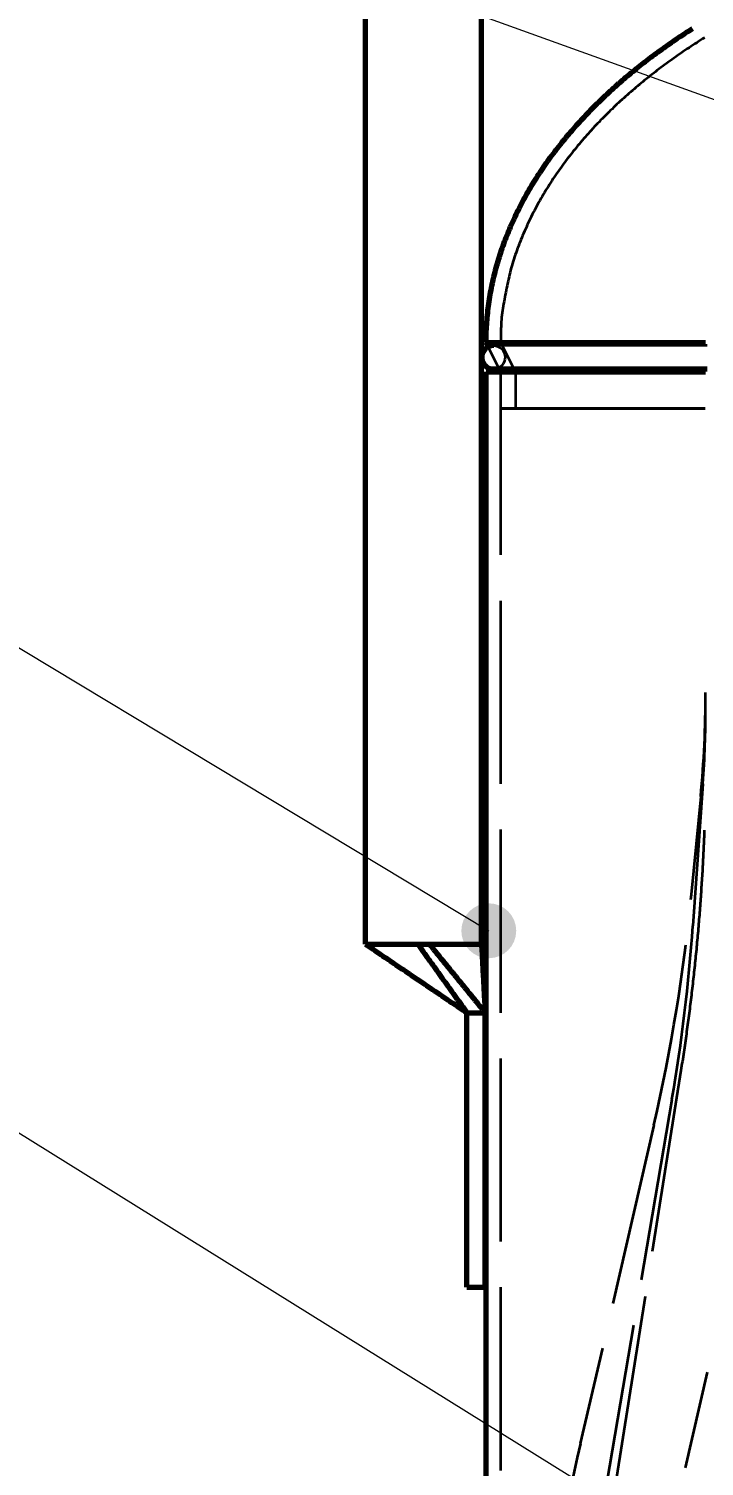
# Model space of a CAD drawing. Header units: millimetres. Extents: x 0 to 2382, y 0 to 420.
# Drawn here: x 137 to 151.77, y 267.09 to 298.5 of the extents above; entities that cross this region are included whole.
import ezdxf

# ---------------------------------------------------------------- set-up
doc = ezdxf.new("R2010")
doc.units = ezdxf.units.MM
doc.linetypes.add('IRAM-E-TRAZOS', pattern=[5, 4, -1])
for name, color, linetype, lineweight in [('01-VISIBLE', 7, 'CONTINUOUS', 70), ('02-OCULTA', 4, 'IRAM-E-TRAZOS', 35), ('04-COTA', 3, 'CONTINUOUS', 18), ('08-FINA', 5, 'CONTINUOUS', 18)]:
    doc.layers.add(name, color=color, linetype=linetype, lineweight=lineweight)
doc.styles.add('ISO3098', font='isocpeur.ttf')
doc.dimstyles.new('FLAMA-IRAM', dxfattribs={"dimtxt": 3.5, "dimasz": 3.5, "dimexe": 2, "dimexo": 1.5, "dimgap": 1, "dimtad": 1, "dimdec": 1, "dimtxsty": 'ISO3098', "dimblk": 'IRAM_FLECHA', "dimblk1": 'IRAM_FLECHA', "dimblk2": 'IRAM_FLECHA', "dimcen": 2.5, "dimclrd": 256, "dimclre": 256, "dimclrt": 256, "dimazin": 3, "dimtfac": 1, "dimtmove": 0, "dimatfit": 3, "dimlwd": 18, "dimlwe": 18})

# ---------------------------------------------------------------- blocks, each defined once
blk = doc.blocks.new('IRAM_FLECHA')
blk.add_solid([(0, 0), (-1, 0.125), (-1, -0.125)])

msp = doc.modelspace()

# ---------------------------------------------------------------- hatches: boundary and pattern name
at = {"layer": '08-FINA'}
h = msp.add_hatch(color=7, dxfattribs=at)
h.dxf.hatch_style = 1
edge = h.paths.add_edge_path()
edge.add_arc((147.059, 278.79), 0.6, 0, 360)

# ---------------------------------------------------------------- linework, layer by layer
at = {"layer": '01-VISIBLE'}
for p, q in [((144.36, 278.5), (144.36, 309.962)), ((146.9, 278.5), (146.9, 309.962)), ((147.046, 291.549), (147, 291.64)), ((147, 264.34), (147, 291)), ((147.32, 291), (147.288, 291.064)), ((146.58, 277), (146.98, 277)), ((146.58, 271), (146.58, 277)), ((146.98, 271), (146.98, 277)), ((146.58, 271), (146.98, 271))]:
    msp.add_line(p, q, dxfattribs=at)
for points in [[(147, 291.64), (147, 291.69), (147.001, 291.74), (147.002, 291.79), (147.003, 291.84), (147.005, 291.891), (147.007, 291.941), (147.01, 291.991), (147.013, 292.041), (147.016, 292.091), (147.02, 292.141), (147.025, 292.191), (147.03, 292.241), (147.035, 292.29), (147.04, 292.34), (147.046, 292.39), (147.053, 292.44), (147.059, 292.489), (147.067, 292.539), (147.074, 292.588), (147.082, 292.638), (147.091, 292.687), (147.099, 292.737), (147.109, 292.786), (147.118, 292.835), (147.128, 292.884), (147.138, 292.933), (147.149, 292.982), (147.16, 293.031), (147.172, 293.08), (147.184, 293.129), (147.196, 293.177), (147.208, 293.226), (147.221, 293.274), (147.235, 293.323), (147.249, 293.371), (147.263, 293.419), (147.277, 293.467), (147.292, 293.515), (147.307, 293.562), (147.323, 293.61), (147.339, 293.658), (147.355, 293.705), (147.372, 293.752), (147.389, 293.799), (147.406, 293.847), (147.423, 293.893), (147.441, 293.94), (147.46, 293.987), (147.479, 294.033), (147.498, 294.08), (147.517, 294.126), (147.537, 294.172), (147.557, 294.218), (147.577, 294.264), (147.597, 294.31), (147.618, 294.355), (147.64, 294.4), (147.661, 294.446), (147.683, 294.491), (147.705, 294.536), (147.728, 294.581), (147.751, 294.625), (147.774, 294.67), (147.797, 294.714), (147.821, 294.758), (147.845, 294.802), (147.869, 294.846), (147.894, 294.89), (147.919, 294.933), (147.944, 294.977), (147.969, 295.02), (147.995, 295.063), (148.021, 295.106), (148.047, 295.148), (148.074, 295.191), (148.1, 295.233), (148.127, 295.276), (148.155, 295.318), (148.182, 295.359), (148.21, 295.401), (148.238, 295.443), (148.266, 295.484), (148.295, 295.525), (148.324, 295.566), (148.353, 295.607), (148.382, 295.648), (148.411, 295.689), (148.441, 295.729), (148.471, 295.769), (148.501, 295.809), (148.531, 295.849), (148.562, 295.889), (148.593, 295.928), (148.624, 295.968), (148.655, 296.007), (148.686, 296.046), (148.718, 296.085), (148.75, 296.124), (148.782, 296.162), (148.814, 296.2), (148.847, 296.239), (148.879, 296.277), (148.912, 296.314), (148.945, 296.352), (148.979, 296.39), (149.012, 296.427), (149.046, 296.464), (149.08, 296.501), (149.114, 296.538), (149.148, 296.574), (149.182, 296.611), (149.217, 296.647), (149.252, 296.683), (149.286, 296.719), (149.321, 296.755), (149.357, 296.791), (149.392, 296.826), (149.428, 296.862), (149.464, 296.897), (149.499, 296.932), (149.536, 296.966), (149.572, 297.001), (149.608, 297.036), (149.645, 297.07), (149.681, 297.104), (149.718, 297.138), (149.755, 297.172), (149.792, 297.205), (149.83, 297.239), (149.867, 297.272), (149.905, 297.305), (149.943, 297.338), (149.98, 297.371), (150.018, 297.404), (150.057, 297.436), (150.095, 297.469), (150.133, 297.501), (150.172, 297.533), (150.211, 297.565), (150.249, 297.596), (150.288, 297.628), (150.327, 297.659), (150.367, 297.691), (150.406, 297.722), (150.445, 297.753), (150.485, 297.783), (150.525, 297.814), (150.565, 297.844), (150.604, 297.875), (150.645, 297.905), (150.685, 297.935), (150.725, 297.964), (150.765, 297.994), (150.806, 298.024), (150.847, 298.053), (150.887, 298.082), (150.928, 298.111), (150.969, 298.14), (151.01, 298.169), (151.051, 298.198), (151.093, 298.226), (151.134, 298.254), (151.175, 298.282), (151.217, 298.31), (151.259, 298.338), (151.3, 298.366), (151.342, 298.393), (151.384, 298.421), (151.426, 298.448), (151.469, 298.475), (151.511, 298.502)], [(147.16, 291.576), (147.11, 291.571), (147.062, 291.557), (147.018, 291.533), (146.979, 291.501), (146.947, 291.462), (146.923, 291.418), (146.909, 291.37), (146.904, 291.32)], [(147, 291.64), (147.08, 291.64), (147.16, 291.64), (147.24, 291.64), (147.32, 291.64), (147.4, 291.64), (147.48, 291.64), (147.56, 291.64), (147.64, 291.64), (147.72, 291.64), (147.8, 291.64), (147.88, 291.64), (147.96, 291.64), (148.04, 291.64), (148.12, 291.64), (148.2, 291.64), (148.28, 291.64), (148.36, 291.64), (148.44, 291.64), (148.52, 291.64), (148.6, 291.64), (148.68, 291.64), (148.76, 291.64), (148.84, 291.64), (148.92, 291.64), (149, 291.64), (149.08, 291.64), (149.16, 291.64), (149.24, 291.64), (149.32, 291.64), (149.4, 291.64), (149.48, 291.64), (149.56, 291.64), (149.64, 291.64), (149.72, 291.64), (149.8, 291.64), (149.88, 291.64), (149.96, 291.64), (150.04, 291.64), (150.12, 291.64), (150.2, 291.64), (150.28, 291.64), (150.36, 291.64), (150.44, 291.64), (150.52, 291.64), (150.6, 291.64), (150.68, 291.64), (150.76, 291.64), (150.84, 291.64), (150.92, 291.64), (151, 291.64), (151.08, 291.64), (151.16, 291.64), (151.24, 291.64), (151.32, 291.64), (151.4, 291.64), (151.48, 291.64), (151.56, 291.64), (151.64, 291.64), (151.72, 291.64), (151.8, 291.64)], [(146.904, 291.32), (146.909, 291.27), (146.923, 291.222), (146.947, 291.178), (146.979, 291.139), (147.018, 291.107), (147.062, 291.083), (147.11, 291.069), (147.16, 291.064)], [(147, 291), (147.08, 291), (147.16, 291), (147.24, 291), (147.32, 291), (147.4, 291), (147.48, 291), (147.56, 291), (147.64, 291), (147.72, 291), (147.8, 291), (147.88, 291), (147.96, 291), (148.04, 291), (148.12, 291), (148.2, 291), (148.28, 291), (148.36, 291), (148.44, 291), (148.52, 291), (148.6, 291), (148.68, 291), (148.76, 291), (148.84, 291), (148.92, 291), (149, 291), (149.08, 291), (149.16, 291), (149.24, 291), (149.32, 291), (149.4, 291), (149.48, 291), (149.56, 291), (149.64, 291), (149.72, 291), (149.8, 291), (149.88, 291), (149.96, 291), (150.04, 291), (150.12, 291), (150.2, 291), (150.28, 291), (150.36, 291), (150.44, 291), (150.52, 291), (150.6, 291), (150.68, 291), (150.76, 291), (150.84, 291), (150.92, 291), (151, 291), (151.08, 291), (151.16, 291), (151.24, 291), (151.32, 291), (151.4, 291), (151.48, 291), (151.56, 291), (151.64, 291), (151.72, 291), (151.8, 291)], [(147.16, 291.064), (147.239, 291.064), (147.318, 291.064), (147.398, 291.064), (147.477, 291.064), (147.556, 291.064), (147.635, 291.064), (147.714, 291.064), (147.794, 291.064), (147.873, 291.064), (147.952, 291.064), (148.031, 291.064), (148.11, 291.064), (148.19, 291.064), (148.269, 291.064), (148.348, 291.064), (148.427, 291.064), (148.506, 291.064), (148.586, 291.064), (148.665, 291.064), (148.744, 291.064), (148.823, 291.064), (148.902, 291.064), (148.982, 291.064), (149.061, 291.064), (149.14, 291.064), (149.219, 291.064), (149.298, 291.064), (149.378, 291.064), (149.457, 291.064), (149.536, 291.064), (149.615, 291.064), (149.694, 291.064), (149.774, 291.064), (149.853, 291.064), (149.932, 291.064), (150.011, 291.064), (150.09, 291.064), (150.17, 291.064), (150.249, 291.064), (150.328, 291.064), (150.407, 291.064), (150.486, 291.064), (150.566, 291.064), (150.645, 291.064), (150.724, 291.064), (150.803, 291.064), (150.882, 291.064), (150.962, 291.064), (151.041, 291.064), (151.12, 291.064), (151.199, 291.064), (151.278, 291.064), (151.358, 291.064), (151.437, 291.064), (151.516, 291.064), (151.595, 291.064), (151.674, 291.064), (151.754, 291.064), (151.833, 291.064)], [(144.36, 278.5), (144.412, 278.5), (144.464, 278.5), (144.516, 278.5), (144.568, 278.5), (144.62, 278.5), (144.672, 278.5), (144.724, 278.5), (144.776, 278.5), (144.828, 278.5), (144.88, 278.5), (144.932, 278.5), (144.984, 278.5), (145.036, 278.5), (145.088, 278.5), (145.14, 278.5), (145.192, 278.5), (145.244, 278.5), (145.296, 278.5), (145.348, 278.5), (145.4, 278.5), (145.452, 278.5), (145.504, 278.5)], [(144.36, 278.5), (144.402, 278.472), (144.444, 278.443), (144.486, 278.415), (144.528, 278.387), (144.569, 278.358), (144.611, 278.33), (144.653, 278.302), (144.695, 278.274), (144.737, 278.245), (144.779, 278.217), (144.821, 278.189), (144.863, 278.16), (144.905, 278.132), (144.946, 278.104), (144.988, 278.075), (145.03, 278.047), (145.072, 278.019), (145.114, 277.991), (145.156, 277.962), (145.198, 277.934), (145.24, 277.906), (145.282, 277.877), (145.323, 277.849), (145.365, 277.821), (145.407, 277.792), (145.449, 277.764), (145.491, 277.736), (145.533, 277.708), (145.575, 277.679), (145.617, 277.651), (145.658, 277.623), (145.7, 277.594), (145.742, 277.566), (145.784, 277.538), (145.826, 277.509), (145.868, 277.481), (145.91, 277.453), (145.952, 277.425), (145.994, 277.396), (146.035, 277.368), (146.077, 277.34), (146.119, 277.311), (146.161, 277.283), (146.203, 277.255), (146.245, 277.226), (146.287, 277.198), (146.329, 277.17), (146.371, 277.142), (146.412, 277.113), (146.454, 277.085), (146.496, 277.057), (146.538, 277.028), (146.58, 277)], [(145.504, 278.5), (145.546, 278.5), (145.588, 278.5), (145.63, 278.5), (145.672, 278.5), (145.714, 278.5), (145.756, 278.5)], [(145.504, 278.5), (145.534, 278.458), (145.563, 278.417), (145.593, 278.375), (145.623, 278.333), (145.653, 278.292), (145.683, 278.25), (145.713, 278.208), (145.743, 278.167), (145.773, 278.125), (145.803, 278.083), (145.833, 278.042), (145.862, 278), (145.892, 277.958), (145.922, 277.917), (145.952, 277.875), (145.982, 277.833), (146.012, 277.792), (146.042, 277.75), (146.072, 277.708), (146.102, 277.667), (146.132, 277.625), (146.161, 277.583), (146.191, 277.542), (146.221, 277.5), (146.251, 277.458), (146.281, 277.417), (146.311, 277.375), (146.341, 277.333), (146.371, 277.292), (146.401, 277.25), (146.431, 277.208), (146.46, 277.167), (146.49, 277.125), (146.52, 277.083), (146.55, 277.042), (146.58, 277)], [(145.756, 278.5), (145.808, 278.5), (145.86, 278.5), (145.912, 278.5), (145.964, 278.5), (146.016, 278.5), (146.068, 278.5), (146.12, 278.5), (146.172, 278.5), (146.224, 278.5), (146.276, 278.5), (146.328, 278.5), (146.38, 278.5), (146.432, 278.5), (146.484, 278.5), (146.536, 278.5), (146.588, 278.5), (146.64, 278.5), (146.692, 278.5), (146.744, 278.5), (146.796, 278.5), (146.848, 278.5), (146.9, 278.5)], [(145.756, 278.5), (145.789, 278.461), (145.821, 278.421), (145.853, 278.382), (145.885, 278.342), (145.917, 278.303), (145.95, 278.263), (145.982, 278.224), (146.014, 278.184), (146.046, 278.145), (146.078, 278.105), (146.111, 278.066), (146.143, 278.026), (146.175, 277.987), (146.207, 277.947), (146.239, 277.908), (146.272, 277.868), (146.304, 277.829), (146.336, 277.789), (146.368, 277.75), (146.4, 277.711), (146.433, 277.671), (146.465, 277.632), (146.497, 277.592), (146.529, 277.553), (146.561, 277.513), (146.594, 277.474), (146.626, 277.434), (146.658, 277.395), (146.69, 277.355), (146.722, 277.316), (146.755, 277.276), (146.787, 277.237), (146.819, 277.197), (146.851, 277.158), (146.883, 277.118), (146.916, 277.079), (146.948, 277.039), (146.98, 277)], [(146.9, 278.5), (146.903, 278.45), (146.905, 278.4), (146.908, 278.35), (146.911, 278.3), (146.913, 278.25), (146.916, 278.2), (146.919, 278.15), (146.921, 278.1), (146.924, 278.05), (146.927, 278), (146.929, 277.95), (146.932, 277.9), (146.935, 277.85), (146.937, 277.8), (146.94, 277.75), (146.943, 277.7), (146.945, 277.65), (146.948, 277.6), (146.951, 277.55), (146.953, 277.5), (146.956, 277.45), (146.959, 277.4), (146.961, 277.35), (146.964, 277.3), (146.967, 277.25), (146.969, 277.2), (146.972, 277.15), (146.975, 277.1), (146.977, 277.05), (146.98, 277)]]:
    msp.add_lwpolyline(points, dxfattribs=at)
at = {"layer": '02-OCULTA'}
for p, q in [((147.288, 291.064), (147.046, 291.549)), ((147.64, 291), (147.32, 291.64)), ((147.32, 227), (147.32, 291)), ((147.32, 290.2), (147.32, 291)), ((147.64, 291), (147.64, 290.2)), ((151.692, 281.724), (151.487, 279.586)), ((151.741, 282.002), (151.521, 278.899)), ((151.741, 282.002), (151.521, 278.899)), ((146.98, 277), (146.58, 277)), ((146.58, 271), (146.58, 277)), ((146.98, 271), (146.98, 277)), ((151.26, 275.737), (146.97, 248.652)), ((151.064, 275.104), (149.696, 267.091)), ((151.064, 275.104), (149.696, 267.091)), ((150.668, 274.546), (149.06, 267.587)), ((152.957, 274.017), (151.35, 267.059)), ((146.58, 271), (146.98, 271))]:
    msp.add_line(p, q, dxfattribs=at)
for points in [[(151.774, 298.3), (151.731, 298.274), (151.689, 298.247), (151.647, 298.22), (151.605, 298.193), (151.562, 298.166), (151.52, 298.138), (151.479, 298.111), (151.437, 298.083), (151.395, 298.055), (151.354, 298.028), (151.312, 297.999), (151.271, 297.971), (151.229, 297.943), (151.188, 297.914), (151.147, 297.885), (151.106, 297.856), (151.065, 297.827), (151.025, 297.798), (150.984, 297.769), (150.944, 297.739), (150.903, 297.71), (150.863, 297.68), (150.823, 297.65), (150.783, 297.62), (150.743, 297.589), (150.703, 297.559), (150.664, 297.528), (150.624, 297.497), (150.585, 297.466), (150.545, 297.435), (150.506, 297.404), (150.467, 297.373), (150.428, 297.341), (150.39, 297.309), (150.351, 297.277), (150.312, 297.245), (150.274, 297.213), (150.236, 297.181), (150.198, 297.148), (150.16, 297.115), (150.122, 297.082), (150.084, 297.049), (150.047, 297.016), (150.01, 296.983), (149.972, 296.949), (149.935, 296.915), (149.898, 296.881), (149.862, 296.847), (149.825, 296.813), (149.789, 296.778), (149.753, 296.744), (149.716, 296.709), (149.681, 296.674), (149.645, 296.639), (149.609, 296.604), (149.574, 296.568), (149.539, 296.532), (149.504, 296.497), (149.469, 296.46), (149.434, 296.424), (149.4, 296.388), (149.366, 296.351), (149.331, 296.315), (149.298, 296.278), (149.264, 296.241), (149.23, 296.203), (149.197, 296.166), (149.164, 296.128), (149.131, 296.091), (149.098, 296.053), (149.066, 296.014), (149.033, 295.976), (149.001, 295.938), (148.969, 295.899), (148.938, 295.86), (148.906, 295.821), (148.875, 295.782), (148.844, 295.743), (148.813, 295.703), (148.783, 295.663), (148.752, 295.623), (148.722, 295.583), (148.692, 295.543), (148.663, 295.503), (148.633, 295.462), (148.604, 295.421), (148.575, 295.38), (148.547, 295.339), (148.518, 295.298), (148.49, 295.257), (148.462, 295.215), (148.435, 295.173), (148.407, 295.131), (148.38, 295.089), (148.354, 295.047), (148.327, 295.004), (148.301, 294.961), (148.275, 294.919), (148.249, 294.875), (148.224, 294.832), (148.199, 294.789), (148.174, 294.745), (148.149, 294.702), (148.125, 294.658), (148.101, 294.614), (148.078, 294.569), (148.055, 294.525), (148.032, 294.48), (148.009, 294.436), (147.987, 294.391), (147.965, 294.346), (147.943, 294.301), (147.922, 294.255), (147.901, 294.21), (147.88, 294.164), (147.859, 294.119), (147.839, 294.073), (147.819, 294.027), (147.799, 293.981), (147.78, 293.934), (147.761, 293.888), (147.742, 293.842), (147.724, 293.795), (147.706, 293.748), (147.689, 293.701), (147.672, 293.654), (147.655, 293.607), (147.638, 293.559), (147.623, 293.512), (147.607, 293.464), (147.592, 293.416), (147.578, 293.368), (147.564, 293.32), (147.55, 293.272), (147.537, 293.224), (147.525, 293.175), (147.513, 293.127), (147.501, 293.078), (147.49, 293.029), (147.479, 292.98), (147.468, 292.931), (147.458, 292.882), (147.447, 292.833), (147.438, 292.784), (147.428, 292.735), (147.419, 292.685), (147.41, 292.636), (147.401, 292.587), (147.392, 292.537), (147.384, 292.488), (147.375, 292.439), (147.367, 292.389), (147.359, 292.34), (147.352, 292.29), (147.346, 292.24), (147.34, 292.191), (147.335, 292.141), (147.331, 292.091), (147.328, 292.041), (147.326, 291.991), (147.324, 291.941), (147.323, 291.891), (147.322, 291.84), (147.321, 291.79), (147.32, 291.74), (147.32, 291.69), (147.32, 291.64)], [(151.8, 291.64), (151.72, 291.64), (151.64, 291.64), (151.56, 291.64), (151.48, 291.64), (151.4, 291.64), (151.32, 291.64), (151.24, 291.64), (151.16, 291.64), (151.08, 291.64), (151, 291.64), (150.92, 291.64), (150.84, 291.64), (150.76, 291.64), (150.68, 291.64), (150.6, 291.64), (150.52, 291.64), (150.44, 291.64), (150.36, 291.64), (150.28, 291.64), (150.2, 291.64), (150.12, 291.64), (150.04, 291.64), (149.96, 291.64), (149.88, 291.64), (149.8, 291.64), (149.72, 291.64), (149.64, 291.64), (149.56, 291.64), (149.48, 291.64), (149.4, 291.64), (149.32, 291.64), (149.24, 291.64), (149.16, 291.64), (149.08, 291.64), (149, 291.64), (148.92, 291.64), (148.84, 291.64), (148.76, 291.64), (148.68, 291.64), (148.6, 291.64), (148.52, 291.64), (148.44, 291.64), (148.36, 291.64), (148.28, 291.64), (148.2, 291.64), (148.12, 291.64), (148.04, 291.64), (147.96, 291.64), (147.88, 291.64), (147.8, 291.64), (147.72, 291.64), (147.64, 291.64), (147.56, 291.64), (147.48, 291.64), (147.4, 291.64), (147.32, 291.64), (147.24, 291.64), (147.16, 291.64), (147.08, 291.64), (147, 291.64)], [(151.833, 291.576), (151.754, 291.576), (151.674, 291.576), (151.595, 291.576), (151.516, 291.576), (151.437, 291.576), (151.358, 291.576), (151.278, 291.576), (151.199, 291.576), (151.12, 291.576), (151.041, 291.576), (150.962, 291.576), (150.882, 291.576), (150.803, 291.576), (150.724, 291.576), (150.645, 291.576), (150.566, 291.576), (150.486, 291.576), (150.407, 291.576), (150.328, 291.576), (150.249, 291.576), (150.17, 291.576), (150.09, 291.576), (150.011, 291.576), (149.932, 291.576), (149.853, 291.576), (149.774, 291.576), (149.694, 291.576), (149.615, 291.576), (149.536, 291.576), (149.457, 291.576), (149.378, 291.576), (149.298, 291.576), (149.219, 291.576), (149.14, 291.576), (149.061, 291.576), (148.982, 291.576), (148.902, 291.576), (148.823, 291.576), (148.744, 291.576), (148.665, 291.576), (148.586, 291.576), (148.506, 291.576), (148.427, 291.576), (148.348, 291.576), (148.269, 291.576), (148.19, 291.576), (148.11, 291.576), (148.031, 291.576), (147.952, 291.576), (147.873, 291.576), (147.794, 291.576), (147.714, 291.576), (147.635, 291.576), (147.556, 291.576), (147.477, 291.576), (147.398, 291.576), (147.318, 291.576), (147.239, 291.576), (147.16, 291.576)], [(151.833, 291.576), (151.754, 291.576), (151.674, 291.576), (151.595, 291.576), (151.516, 291.576), (151.437, 291.576), (151.358, 291.576), (151.278, 291.576), (151.199, 291.576), (151.12, 291.576), (151.041, 291.576), (150.962, 291.576), (150.882, 291.576), (150.803, 291.576), (150.724, 291.576), (150.645, 291.576), (150.566, 291.576), (150.486, 291.576), (150.407, 291.576), (150.328, 291.576), (150.249, 291.576), (150.17, 291.576), (150.09, 291.576), (150.011, 291.576), (149.932, 291.576), (149.853, 291.576), (149.774, 291.576), (149.694, 291.576), (149.615, 291.576), (149.536, 291.576), (149.457, 291.576), (149.378, 291.576), (149.298, 291.576), (149.219, 291.576), (149.14, 291.576), (149.061, 291.576), (148.982, 291.576), (148.902, 291.576), (148.823, 291.576), (148.744, 291.576), (148.665, 291.576), (148.586, 291.576), (148.506, 291.576), (148.427, 291.576), (148.348, 291.576), (148.269, 291.576), (148.19, 291.576), (148.11, 291.576), (148.031, 291.576), (147.952, 291.576), (147.873, 291.576), (147.794, 291.576), (147.714, 291.576), (147.635, 291.576), (147.556, 291.576), (147.477, 291.576), (147.398, 291.576), (147.318, 291.576), (147.239, 291.576), (147.16, 291.576)], [(147.16, 291.576), (147.21, 291.571), (147.258, 291.557), (147.302, 291.533), (147.341, 291.501), (147.373, 291.462), (147.397, 291.418), (147.411, 291.37), (147.416, 291.32), (147.411, 291.27), (147.397, 291.222), (147.373, 291.178), (147.341, 291.139), (147.302, 291.107), (147.258, 291.083), (147.21, 291.069), (147.16, 291.064)], [(151.789, 291.64), (151.71, 291.64), (151.632, 291.64), (151.554, 291.64), (151.475, 291.64), (151.397, 291.64), (151.318, 291.64), (151.24, 291.64), (151.162, 291.64), (151.083, 291.64), (151.005, 291.64), (150.926, 291.64), (150.848, 291.64), (150.77, 291.64), (150.691, 291.64), (150.613, 291.64), (150.534, 291.64), (150.456, 291.64), (150.378, 291.64), (150.299, 291.64), (150.221, 291.64), (150.142, 291.64), (150.064, 291.64), (149.986, 291.64), (149.907, 291.64), (149.829, 291.64), (149.75, 291.64), (149.672, 291.64), (149.594, 291.64), (149.515, 291.64), (149.437, 291.64), (149.358, 291.64), (149.28, 291.64), (149.202, 291.64), (149.123, 291.64), (149.045, 291.64), (148.966, 291.64), (148.888, 291.64), (148.81, 291.64), (148.731, 291.64), (148.653, 291.64), (148.574, 291.64), (148.496, 291.64), (148.418, 291.64), (148.339, 291.64), (148.261, 291.64), (148.182, 291.64), (148.104, 291.64), (148.026, 291.64), (147.947, 291.64), (147.869, 291.64), (147.79, 291.64), (147.712, 291.64), (147.634, 291.64), (147.555, 291.64), (147.477, 291.64), (147.398, 291.64), (147.32, 291.64)], [(147.32, 291.64), (147.398, 291.64), (147.477, 291.64), (147.555, 291.64), (147.634, 291.64), (147.712, 291.64), (147.79, 291.64), (147.869, 291.64), (147.947, 291.64), (148.026, 291.64), (148.104, 291.64), (148.182, 291.64), (148.261, 291.64), (148.339, 291.64), (148.418, 291.64), (148.496, 291.64), (148.574, 291.64), (148.653, 291.64), (148.731, 291.64), (148.81, 291.64), (148.888, 291.64), (148.966, 291.64), (149.045, 291.64), (149.123, 291.64), (149.202, 291.64), (149.28, 291.64), (149.358, 291.64), (149.437, 291.64), (149.515, 291.64), (149.594, 291.64), (149.672, 291.64), (149.75, 291.64), (149.829, 291.64), (149.907, 291.64), (149.986, 291.64), (150.064, 291.64), (150.142, 291.64), (150.221, 291.64), (150.299, 291.64), (150.378, 291.64), (150.456, 291.64), (150.534, 291.64), (150.613, 291.64), (150.691, 291.64), (150.77, 291.64), (150.848, 291.64), (150.926, 291.64), (151.005, 291.64), (151.083, 291.64), (151.162, 291.64), (151.24, 291.64), (151.318, 291.64), (151.397, 291.64), (151.475, 291.64), (151.554, 291.64), (151.632, 291.64), (151.71, 291.64), (151.789, 291.64)], [(151.8, 291), (151.72, 291), (151.64, 291), (151.56, 291), (151.48, 291), (151.4, 291), (151.32, 291), (151.24, 291), (151.16, 291), (151.08, 291), (151, 291), (150.92, 291), (150.84, 291), (150.76, 291), (150.68, 291), (150.6, 291), (150.52, 291), (150.44, 291), (150.36, 291), (150.28, 291), (150.2, 291), (150.12, 291), (150.04, 291), (149.96, 291), (149.88, 291), (149.8, 291), (149.72, 291), (149.64, 291), (149.56, 291), (149.48, 291), (149.4, 291), (149.32, 291), (149.24, 291), (149.16, 291), (149.08, 291), (149, 291), (148.92, 291), (148.84, 291), (148.76, 291), (148.68, 291), (148.6, 291), (148.52, 291), (148.44, 291), (148.36, 291), (148.28, 291), (148.2, 291), (148.12, 291), (148.04, 291), (147.96, 291), (147.88, 291), (147.8, 291), (147.72, 291), (147.64, 291), (147.56, 291), (147.48, 291), (147.4, 291), (147.32, 291), (147.24, 291), (147.16, 291), (147.08, 291), (147, 291)], [(147.16, 291.064), (147.239, 291.064), (147.318, 291.064), (147.398, 291.064), (147.477, 291.064), (147.556, 291.064), (147.635, 291.064), (147.714, 291.064), (147.794, 291.064), (147.873, 291.064), (147.952, 291.064), (148.031, 291.064), (148.11, 291.064), (148.19, 291.064), (148.269, 291.064), (148.348, 291.064), (148.427, 291.064), (148.506, 291.064), (148.586, 291.064), (148.665, 291.064), (148.744, 291.064), (148.823, 291.064), (148.902, 291.064), (148.982, 291.064), (149.061, 291.064), (149.14, 291.064), (149.219, 291.064), (149.298, 291.064), (149.378, 291.064), (149.457, 291.064), (149.536, 291.064), (149.615, 291.064), (149.694, 291.064), (149.774, 291.064), (149.853, 291.064), (149.932, 291.064), (150.011, 291.064), (150.09, 291.064), (150.17, 291.064), (150.249, 291.064), (150.328, 291.064), (150.407, 291.064), (150.486, 291.064), (150.566, 291.064), (150.645, 291.064), (150.724, 291.064), (150.803, 291.064), (150.882, 291.064), (150.962, 291.064), (151.041, 291.064), (151.12, 291.064), (151.199, 291.064), (151.278, 291.064), (151.358, 291.064), (151.437, 291.064), (151.516, 291.064), (151.595, 291.064), (151.674, 291.064), (151.754, 291.064), (151.833, 291.064)], [(151.789, 291), (151.71, 291), (151.632, 291), (151.554, 291), (151.475, 291), (151.397, 291), (151.318, 291), (151.24, 291), (151.162, 291), (151.083, 291), (151.005, 291), (150.926, 291), (150.848, 291), (150.77, 291), (150.691, 291), (150.613, 291), (150.534, 291), (150.456, 291), (150.378, 291), (150.299, 291), (150.221, 291), (150.142, 291), (150.064, 291), (149.986, 291), (149.907, 291), (149.829, 291), (149.75, 291), (149.672, 291), (149.594, 291), (149.515, 291), (149.437, 291), (149.358, 291), (149.28, 291), (149.202, 291), (149.123, 291), (149.045, 291), (148.966, 291), (148.888, 291), (148.81, 291), (148.731, 291), (148.653, 291), (148.574, 291), (148.496, 291), (148.418, 291), (148.339, 291), (148.261, 291), (148.182, 291), (148.104, 291), (148.026, 291), (147.947, 291), (147.869, 291), (147.79, 291), (147.712, 291), (147.634, 291), (147.555, 291), (147.477, 291), (147.398, 291), (147.32, 291)], [(147.32, 291), (147.398, 291), (147.477, 291), (147.555, 291), (147.634, 291), (147.712, 291), (147.79, 291), (147.869, 291), (147.947, 291), (148.026, 291), (148.104, 291), (148.182, 291), (148.261, 291), (148.339, 291), (148.418, 291), (148.496, 291), (148.574, 291), (148.653, 291), (148.731, 291), (148.81, 291), (148.888, 291), (148.966, 291), (149.045, 291), (149.123, 291), (149.202, 291), (149.28, 291), (149.358, 291), (149.437, 291), (149.515, 291), (149.594, 291), (149.672, 291), (149.75, 291), (149.829, 291), (149.907, 291), (149.986, 291), (150.064, 291), (150.142, 291), (150.221, 291), (150.299, 291), (150.378, 291), (150.456, 291), (150.534, 291), (150.613, 291), (150.691, 291), (150.77, 291), (150.848, 291), (150.926, 291), (151.005, 291), (151.083, 291), (151.162, 291), (151.24, 291), (151.318, 291), (151.397, 291), (151.475, 291), (151.554, 291), (151.632, 291), (151.71, 291), (151.789, 291)], [(151.789, 291), (151.71, 291), (151.632, 291), (151.554, 291), (151.475, 291), (151.397, 291), (151.318, 291), (151.24, 291), (151.162, 291), (151.083, 291), (151.005, 291), (150.926, 291), (150.848, 291), (150.77, 291), (150.691, 291), (150.613, 291), (150.534, 291), (150.456, 291), (150.378, 291), (150.299, 291), (150.221, 291), (150.142, 291), (150.064, 291), (149.986, 291), (149.907, 291), (149.829, 291), (149.75, 291), (149.672, 291), (149.594, 291), (149.515, 291), (149.437, 291), (149.358, 291), (149.28, 291), (149.202, 291), (149.123, 291), (149.045, 291), (148.966, 291), (148.888, 291), (148.81, 291), (148.731, 291), (148.653, 291), (148.574, 291), (148.496, 291), (148.418, 291), (148.339, 291), (148.261, 291), (148.182, 291), (148.104, 291), (148.026, 291), (147.947, 291), (147.869, 291), (147.79, 291), (147.712, 291), (147.634, 291), (147.555, 291), (147.477, 291), (147.398, 291), (147.32, 291)], [(147.32, 291), (147.398, 291), (147.477, 291), (147.555, 291), (147.634, 291), (147.712, 291), (147.79, 291), (147.869, 291), (147.947, 291), (148.026, 291), (148.104, 291), (148.182, 291), (148.261, 291), (148.339, 291), (148.418, 291), (148.496, 291), (148.574, 291), (148.653, 291), (148.731, 291), (148.81, 291), (148.888, 291), (148.966, 291), (149.045, 291), (149.123, 291), (149.202, 291), (149.28, 291), (149.358, 291), (149.437, 291), (149.515, 291), (149.594, 291), (149.672, 291), (149.75, 291), (149.829, 291), (149.907, 291), (149.986, 291), (150.064, 291), (150.142, 291), (150.221, 291), (150.299, 291), (150.378, 291), (150.456, 291), (150.534, 291), (150.613, 291), (150.691, 291), (150.77, 291), (150.848, 291), (150.926, 291), (151.005, 291), (151.083, 291), (151.162, 291), (151.24, 291), (151.318, 291), (151.397, 291), (151.475, 291), (151.554, 291), (151.632, 291), (151.71, 291), (151.789, 291)], [(151.787, 291), (151.71, 291), (151.634, 291), (151.557, 291), (151.48, 291), (151.403, 291), (151.326, 291), (151.25, 291), (151.173, 291), (151.096, 291), (151.019, 291), (150.942, 291), (150.866, 291), (150.789, 291), (150.712, 291), (150.635, 291), (150.558, 291), (150.482, 291), (150.405, 291), (150.328, 291), (150.251, 291), (150.174, 291), (150.098, 291), (150.021, 291), (149.944, 291), (149.867, 291), (149.79, 291), (149.714, 291), (149.637, 291), (149.56, 291), (149.483, 291), (149.406, 291), (149.33, 291), (149.253, 291), (149.176, 291), (149.099, 291), (149.022, 291), (148.946, 291), (148.869, 291), (148.792, 291), (148.715, 291), (148.638, 291), (148.562, 291), (148.485, 291), (148.408, 291), (148.331, 291), (148.254, 291), (148.178, 291), (148.101, 291), (148.024, 291), (147.947, 291), (147.87, 291), (147.794, 291), (147.717, 291), (147.64, 291)], [(147.64, 291), (147.717, 291), (147.794, 291), (147.87, 291), (147.947, 291), (148.024, 291), (148.101, 291), (148.178, 291), (148.254, 291), (148.331, 291), (148.408, 291), (148.485, 291), (148.562, 291), (148.638, 291), (148.715, 291), (148.792, 291), (148.869, 291), (148.946, 291), (149.022, 291), (149.099, 291), (149.176, 291), (149.253, 291), (149.33, 291), (149.406, 291), (149.483, 291), (149.56, 291), (149.637, 291), (149.714, 291), (149.79, 291), (149.867, 291), (149.944, 291), (150.021, 291), (150.098, 291), (150.174, 291), (150.251, 291), (150.328, 291), (150.405, 291), (150.482, 291), (150.558, 291), (150.635, 291), (150.712, 291), (150.789, 291), (150.866, 291), (150.942, 291), (151.019, 291), (151.096, 291), (151.173, 291), (151.25, 291), (151.326, 291), (151.403, 291), (151.48, 291), (151.557, 291), (151.634, 291), (151.71, 291), (151.787, 291)], [(151.789, 290.2), (151.71, 290.2), (151.632, 290.2), (151.554, 290.2), (151.475, 290.2), (151.397, 290.2), (151.318, 290.2), (151.24, 290.2), (151.162, 290.2), (151.083, 290.2), (151.005, 290.2), (150.926, 290.2), (150.848, 290.2), (150.77, 290.2), (150.691, 290.2), (150.613, 290.2), (150.534, 290.2), (150.456, 290.2), (150.378, 290.2), (150.299, 290.2), (150.221, 290.2), (150.142, 290.2), (150.064, 290.2), (149.986, 290.2), (149.907, 290.2), (149.829, 290.2), (149.75, 290.2), (149.672, 290.2), (149.594, 290.2), (149.515, 290.2), (149.437, 290.2), (149.358, 290.2), (149.28, 290.2), (149.202, 290.2), (149.123, 290.2), (149.045, 290.2), (148.966, 290.2), (148.888, 290.2), (148.81, 290.2), (148.731, 290.2), (148.653, 290.2), (148.574, 290.2), (148.496, 290.2), (148.418, 290.2), (148.339, 290.2), (148.261, 290.2), (148.182, 290.2), (148.104, 290.2), (148.026, 290.2), (147.947, 290.2), (147.869, 290.2), (147.79, 290.2), (147.712, 290.2), (147.634, 290.2), (147.555, 290.2), (147.477, 290.2), (147.398, 290.2), (147.32, 290.2)], [(147.32, 290.2), (147.398, 290.2), (147.477, 290.2), (147.555, 290.2), (147.634, 290.2), (147.712, 290.2), (147.79, 290.2), (147.869, 290.2), (147.947, 290.2), (148.026, 290.2), (148.104, 290.2), (148.182, 290.2), (148.261, 290.2), (148.339, 290.2), (148.418, 290.2), (148.496, 290.2), (148.574, 290.2), (148.653, 290.2), (148.731, 290.2), (148.81, 290.2), (148.888, 290.2), (148.966, 290.2), (149.045, 290.2), (149.123, 290.2), (149.202, 290.2), (149.28, 290.2), (149.358, 290.2), (149.437, 290.2), (149.515, 290.2), (149.594, 290.2), (149.672, 290.2), (149.75, 290.2), (149.829, 290.2), (149.907, 290.2), (149.986, 290.2), (150.064, 290.2), (150.142, 290.2), (150.221, 290.2), (150.299, 290.2), (150.378, 290.2), (150.456, 290.2), (150.534, 290.2), (150.613, 290.2), (150.691, 290.2), (150.77, 290.2), (150.848, 290.2), (150.926, 290.2), (151.005, 290.2), (151.083, 290.2), (151.162, 290.2), (151.24, 290.2), (151.318, 290.2), (151.397, 290.2), (151.475, 290.2), (151.554, 290.2), (151.632, 290.2), (151.71, 290.2), (151.789, 290.2)], [(151.787, 290.2), (151.71, 290.2), (151.634, 290.2), (151.557, 290.2), (151.48, 290.2), (151.403, 290.2), (151.326, 290.2), (151.25, 290.2), (151.173, 290.2), (151.096, 290.2), (151.019, 290.2), (150.942, 290.2), (150.866, 290.2), (150.789, 290.2), (150.712, 290.2), (150.635, 290.2), (150.558, 290.2), (150.482, 290.2), (150.405, 290.2), (150.328, 290.2), (150.251, 290.2), (150.174, 290.2), (150.098, 290.2), (150.021, 290.2), (149.944, 290.2), (149.867, 290.2), (149.79, 290.2), (149.714, 290.2), (149.637, 290.2), (149.56, 290.2), (149.483, 290.2), (149.406, 290.2), (149.33, 290.2), (149.253, 290.2), (149.176, 290.2), (149.099, 290.2), (149.022, 290.2), (148.946, 290.2), (148.869, 290.2), (148.792, 290.2), (148.715, 290.2), (148.638, 290.2), (148.562, 290.2), (148.485, 290.2), (148.408, 290.2), (148.331, 290.2), (148.254, 290.2), (148.178, 290.2), (148.101, 290.2), (148.024, 290.2), (147.947, 290.2), (147.87, 290.2), (147.794, 290.2), (147.717, 290.2), (147.64, 290.2)], [(147.64, 290.2), (147.717, 290.2), (147.794, 290.2), (147.87, 290.2), (147.947, 290.2), (148.024, 290.2), (148.101, 290.2), (148.178, 290.2), (148.254, 290.2), (148.331, 290.2), (148.408, 290.2), (148.485, 290.2), (148.562, 290.2), (148.638, 290.2), (148.715, 290.2), (148.792, 290.2), (148.869, 290.2), (148.946, 290.2), (149.022, 290.2), (149.099, 290.2), (149.176, 290.2), (149.253, 290.2), (149.33, 290.2), (149.406, 290.2), (149.483, 290.2), (149.56, 290.2), (149.637, 290.2), (149.714, 290.2), (149.79, 290.2), (149.867, 290.2), (149.944, 290.2), (150.021, 290.2), (150.098, 290.2), (150.174, 290.2), (150.251, 290.2), (150.328, 290.2), (150.405, 290.2), (150.482, 290.2), (150.558, 290.2), (150.635, 290.2), (150.712, 290.2), (150.789, 290.2), (150.866, 290.2), (150.942, 290.2), (151.019, 290.2), (151.096, 290.2), (151.173, 290.2), (151.25, 290.2), (151.326, 290.2), (151.403, 290.2), (151.48, 290.2), (151.557, 290.2), (151.634, 290.2), (151.71, 290.2), (151.787, 290.2)], [(151.77, 280.991), (151.769, 280.941), (151.767, 280.89), (151.765, 280.84), (151.763, 280.79), (151.761, 280.74), (151.758, 280.689), (151.756, 280.639), (151.754, 280.589), (151.752, 280.539), (151.749, 280.488), (151.747, 280.438), (151.744, 280.388), (151.742, 280.338), (151.739, 280.287), (151.736, 280.237), (151.734, 280.187), (151.731, 280.137), (151.728, 280.086), (151.725, 280.036), (151.722, 279.986), (151.719, 279.936), (151.716, 279.886), (151.713, 279.835), (151.71, 279.785), (151.706, 279.735), (151.703, 279.685), (151.7, 279.635), (151.696, 279.584), (151.693, 279.534), (151.689, 279.484), (151.686, 279.434), (151.682, 279.384), (151.678, 279.334), (151.674, 279.283), (151.671, 279.233), (151.667, 279.183), (151.663, 279.133), (151.659, 279.083), (151.655, 279.033), (151.651, 278.983), (151.646, 278.933), (151.642, 278.882), (151.638, 278.832), (151.634, 278.782), (151.629, 278.732), (151.625, 278.682), (151.62, 278.632), (151.616, 278.582), (151.611, 278.532), (151.606, 278.482), (151.602, 278.432), (151.597, 278.381), (151.592, 278.331), (151.587, 278.281), (151.582, 278.231), (151.577, 278.181), (151.572, 278.131), (151.567, 278.081), (151.561, 278.031), (151.556, 277.981), (151.551, 277.931), (151.545, 277.881), (151.54, 277.831), (151.535, 277.781), (151.529, 277.731), (151.523, 277.681), (151.518, 277.631), (151.512, 277.581), (151.506, 277.531), (151.5, 277.481), (151.494, 277.431), (151.488, 277.381), (151.482, 277.331), (151.476, 277.281), (151.47, 277.232), (151.464, 277.182), (151.458, 277.132), (151.452, 277.082), (151.445, 277.032), (151.439, 276.982), (151.432, 276.932), (151.426, 276.882), (151.419, 276.832), (151.413, 276.783), (151.406, 276.733), (151.399, 276.683), (151.392, 276.633), (151.385, 276.583), (151.379, 276.533), (151.372, 276.484), (151.364, 276.434), (151.357, 276.384), (151.35, 276.334), (151.343, 276.284), (151.336, 276.235), (151.328, 276.185), (151.321, 276.135), (151.314, 276.085), (151.306, 276.036), (151.299, 275.986), (151.291, 275.936), (151.283, 275.887), (151.276, 275.837), (151.268, 275.787), (151.26, 275.737)], [(145.504, 278.5), (145.452, 278.5), (145.4, 278.5), (145.348, 278.5), (145.296, 278.5), (145.244, 278.5), (145.192, 278.5), (145.14, 278.5), (145.088, 278.5), (145.036, 278.5), (144.984, 278.5), (144.932, 278.5), (144.88, 278.5), (144.828, 278.5), (144.776, 278.5), (144.724, 278.5), (144.672, 278.5), (144.62, 278.5), (144.568, 278.5), (144.516, 278.5), (144.464, 278.5), (144.412, 278.5), (144.36, 278.5)], [(145.756, 278.5), (145.714, 278.5), (145.672, 278.5), (145.63, 278.5), (145.588, 278.5), (145.546, 278.5), (145.504, 278.5)], [(145.504, 278.5), (145.534, 278.458), (145.563, 278.417), (145.593, 278.375), (145.623, 278.333), (145.653, 278.292), (145.683, 278.25), (145.713, 278.208), (145.743, 278.167), (145.773, 278.125), (145.803, 278.083), (145.833, 278.042), (145.862, 278), (145.892, 277.958), (145.922, 277.917), (145.952, 277.875), (145.982, 277.833), (146.012, 277.792), (146.042, 277.75), (146.072, 277.708), (146.102, 277.667), (146.132, 277.625), (146.161, 277.583), (146.191, 277.542), (146.221, 277.5), (146.251, 277.458), (146.281, 277.417), (146.311, 277.375), (146.341, 277.333), (146.371, 277.292), (146.401, 277.25), (146.431, 277.208), (146.46, 277.167), (146.49, 277.125), (146.52, 277.083), (146.55, 277.042), (146.58, 277)], [(146.9, 278.5), (146.848, 278.5), (146.796, 278.5), (146.744, 278.5), (146.692, 278.5), (146.64, 278.5), (146.588, 278.5), (146.536, 278.5), (146.484, 278.5), (146.432, 278.5), (146.38, 278.5), (146.328, 278.5), (146.276, 278.5), (146.224, 278.5), (146.172, 278.5), (146.12, 278.5), (146.068, 278.5), (146.016, 278.5), (145.964, 278.5), (145.912, 278.5), (145.86, 278.5), (145.808, 278.5), (145.756, 278.5)], [(145.756, 278.5), (145.789, 278.461), (145.821, 278.421), (145.853, 278.382), (145.885, 278.342), (145.917, 278.303), (145.95, 278.263), (145.982, 278.224), (146.014, 278.184), (146.046, 278.145), (146.078, 278.105), (146.111, 278.066), (146.143, 278.026), (146.175, 277.987), (146.207, 277.947), (146.239, 277.908), (146.272, 277.868), (146.304, 277.829), (146.336, 277.789), (146.368, 277.75), (146.4, 277.711), (146.433, 277.671), (146.465, 277.632), (146.497, 277.592), (146.529, 277.553), (146.561, 277.513), (146.594, 277.474), (146.626, 277.434), (146.658, 277.395), (146.69, 277.355), (146.722, 277.316), (146.755, 277.276), (146.787, 277.237), (146.819, 277.197), (146.851, 277.158), (146.883, 277.118), (146.916, 277.079), (146.948, 277.039), (146.98, 277)], [(151.26, 275.737), (151.26, 275.737), (151.26, 275.737), (151.26, 275.737), (151.26, 275.737), (151.26, 275.737), (151.26, 275.737)]]:
    msp.add_lwpolyline(points, dxfattribs=at)
for centre, radius, start, end in [((127.975, 283.993), 23.825, -5.4649, 0), ((127.975, 283.683), 23.825, -4.0448, 0), ((127.975, 283.683), 23.825, -4.0448, 0), ((112.839, 283.283), 38.825, -13.0055, -5.4649), ((112.793, 281.638), 38.825, -9.6879, -4.0448), ((112.793, 281.638), 38.825, -9.6879, -4.0448), ((186.215, 259.006), 38.132, 166.9945, 174.5351), ((190.284, 260.162), 41.175, 170.3121, 175.9552), ((190.284, 260.162), 41.175, 170.3121, 175.9552)]:
    msp.add_arc(centre, radius, start, end, dxfattribs=at)
at = {"layer": '08-FINA'}
for p, q in [((109.764, 312.146), (155.8, 295.584)), ((109.427, 301.437), (147.059, 278.79)), ((109.398, 291.389), (154.2, 263.55))]:
    msp.add_line(p, q, dxfattribs=at)

# ---------------------------------------------------------------- dimensions: what is measured, and where the dimension line sits
at = {"layer": '04-COTA'}
msp.add_linear_dim(base=(126, 213.5), p1=(147, 213.5), p2=(160, 304.887), angle=90, dimstyle='FLAMA-IRAM', override={"dimlfac": 10}, dxfattribs=at).render()

doc.saveas('drawing.dxf')
